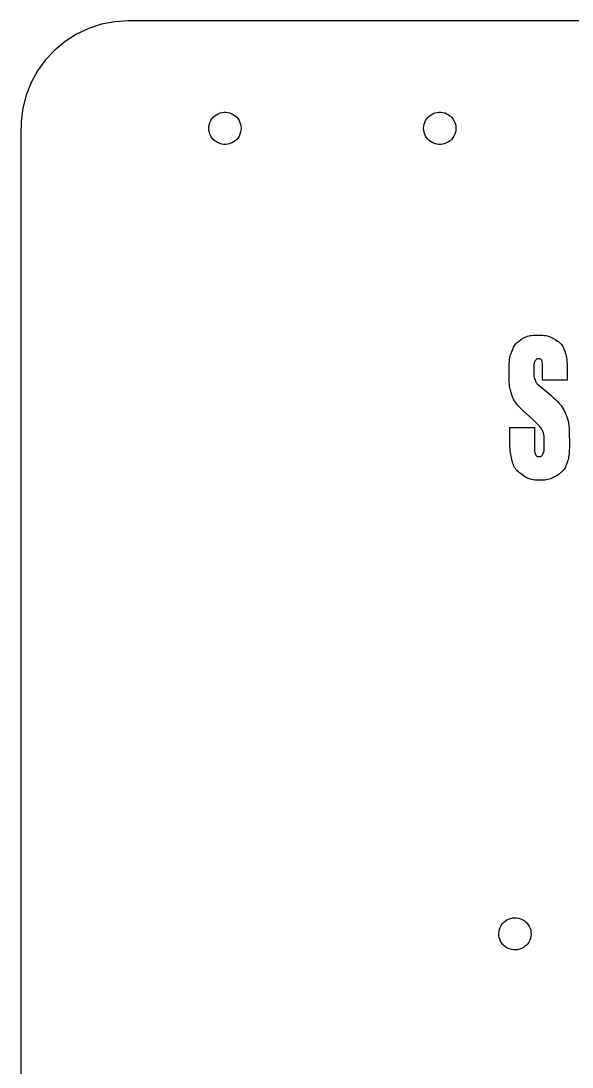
# Model space of a CAD drawing. Header units: metres. Extents: x -400 to 400, y -75 to 435.
# Drawn here: x 10 to 61.3, y 337.6 to 435 of the extents above; entities that cross this region are included whole.
import ezdxf

# ---------------------------------------------------------------- set-up
doc = ezdxf.new("R2010")
doc.units = ezdxf.units.M

msp = doc.modelspace()

# ---------------------------------------------------------------- linework, layer by layer
for p, q in [((17.5131, 434.686), (16.3187, 434.298)), ((18.7467, 434.921), (17.5131, 434.686)), ((20, 435), (18.7467, 434.921)), ((390, 435), (20, 435)), ((15.1824, 433.763), (14.1221, 433.09)), ((16.3187, 434.298), (15.1824, 433.763)), ((14.1221, 433.09), (13.1545, 432.29)), ((13.1545, 432.29), (12.2949, 431.374)), ((12.2949, 431.374), (11.5567, 430.358)), ((11.5567, 430.358), (10.9517, 429.258)), ((10.9517, 429.258), (10.4894, 428.09)), ((10.4894, 428.09), (10.1771, 426.874)), ((10.1771, 426.874), (10.0197, 425.628)), ((27.6053, 425.552), (27.6855, 425.723)), ((27.6855, 425.723), (27.7865, 425.882)), ((27.7865, 425.882), (27.9066, 426.027)), ((27.9066, 426.027), (28.0439, 426.156)), ((28.0439, 426.156), (28.1963, 426.266)), ((28.1963, 426.266), (28.3613, 426.357)), ((28.3613, 426.357), (28.5365, 426.427)), ((28.5365, 426.427), (28.7189, 426.473)), ((28.7189, 426.473), (28.9058, 426.497)), ((28.9058, 426.497), (29.0942, 426.497)), ((29.0942, 426.497), (29.2811, 426.473)), ((29.2811, 426.473), (29.4635, 426.427)), ((29.4635, 426.427), (29.6387, 426.357)), ((29.6387, 426.357), (29.8037, 426.266)), ((29.8037, 426.266), (29.9561, 426.156)), ((29.9561, 426.156), (30.0934, 426.027)), ((30.0934, 426.027), (30.2135, 425.882)), ((30.2135, 425.882), (30.3145, 425.723)), ((30.3145, 425.723), (30.3947, 425.552)), ((47.6053, 425.552), (47.6855, 425.723)), ((47.6855, 425.723), (47.7865, 425.882)), ((47.7865, 425.882), (47.9065, 426.027)), ((47.9065, 426.027), (48.0439, 426.156)), ((48.0439, 426.156), (48.1963, 426.266)), ((48.1963, 426.266), (48.3613, 426.357)), ((48.3613, 426.357), (48.5365, 426.427)), ((48.5365, 426.427), (48.7189, 426.473)), ((48.7189, 426.473), (48.9058, 426.497)), ((48.9058, 426.497), (49.0942, 426.497)), ((49.0942, 426.497), (49.2811, 426.473)), ((49.2811, 426.473), (49.4635, 426.427)), ((49.4635, 426.427), (49.6387, 426.357)), ((49.6387, 426.357), (49.8037, 426.266)), ((49.8037, 426.266), (49.9561, 426.156)), ((49.9561, 426.156), (50.0934, 426.027)), ((50.0934, 426.027), (50.2135, 425.882)), ((50.2135, 425.882), (50.3145, 425.723)), ((50.3145, 425.723), (50.3947, 425.552)), ((10.0197, 425), (10, 425)), ((10, 425), (10, 6)), ((10.0197, 425.628), (10.0197, 425)), ((27.5, 425), (27.5118, 425.188)), ((27.5118, 424.812), (27.5, 425)), ((27.5118, 425.188), (27.5471, 425.373)), ((27.5471, 424.627), (27.5118, 424.812)), ((27.5471, 425.373), (27.6053, 425.552)), ((30.3947, 425.552), (30.4529, 425.373)), ((30.4529, 425.373), (30.4882, 425.188)), ((30.4882, 424.812), (30.4529, 424.627)), ((30.4882, 425.188), (30.5, 425)), ((30.5, 425), (30.4882, 424.812)), ((47.5, 425), (47.5118, 425.188)), ((47.5118, 424.812), (47.5, 425)), ((47.5118, 425.188), (47.5471, 425.373)), ((47.5471, 424.627), (47.5118, 424.812)), ((47.5471, 425.373), (47.6053, 425.552)), ((50.3947, 425.552), (50.4529, 425.373)), ((50.4529, 425.373), (50.4882, 425.188)), ((50.4882, 424.812), (50.4529, 424.627)), ((50.4882, 425.188), (50.5, 425)), ((50.5, 425), (50.4882, 424.812)), ((27.6053, 424.448), (27.5471, 424.627)), ((27.6855, 424.277), (27.6053, 424.448)), ((27.7865, 424.118), (27.6855, 424.277)), ((27.9066, 423.973), (27.7865, 424.118)), ((28.0439, 423.844), (27.9066, 423.973)), ((28.1963, 423.734), (28.0439, 423.844)), ((28.3613, 423.643), (28.1963, 423.734)), ((29.8037, 423.734), (29.6387, 423.643)), ((29.9561, 423.844), (29.8037, 423.734)), ((30.0934, 423.973), (29.9561, 423.844)), ((30.2135, 424.118), (30.0934, 423.973)), ((30.3145, 424.277), (30.2135, 424.118)), ((30.3947, 424.448), (30.3145, 424.277)), ((30.4529, 424.627), (30.3947, 424.448)), ((47.6053, 424.448), (47.5471, 424.627)), ((47.6855, 424.277), (47.6053, 424.448)), ((47.7865, 424.118), (47.6855, 424.277)), ((47.9065, 423.973), (47.7865, 424.118)), ((48.0439, 423.844), (47.9065, 423.973)), ((48.1963, 423.734), (48.0439, 423.844)), ((48.3613, 423.643), (48.1963, 423.734)), ((49.8037, 423.734), (49.6387, 423.643)), ((49.9561, 423.844), (49.8037, 423.734)), ((50.0934, 423.973), (49.9561, 423.844)), ((50.2135, 424.118), (50.0934, 423.973)), ((50.3145, 424.277), (50.2135, 424.118)), ((50.3947, 424.448), (50.3145, 424.277)), ((50.4529, 424.627), (50.3947, 424.448)), ((28.5365, 423.573), (28.3613, 423.643)), ((28.7189, 423.527), (28.5365, 423.573)), ((28.9058, 423.503), (28.7189, 423.527)), ((29.0942, 423.503), (28.9058, 423.503)), ((29.2811, 423.527), (29.0942, 423.503)), ((29.4635, 423.573), (29.2811, 423.527)), ((29.6387, 423.643), (29.4635, 423.573)), ((48.5365, 423.573), (48.3613, 423.643)), ((48.7189, 423.527), (48.5365, 423.573)), ((48.9058, 423.503), (48.7189, 423.527)), ((49.0942, 423.503), (48.9058, 423.503)), ((49.2811, 423.527), (49.0942, 423.503)), ((49.4635, 423.573), (49.2811, 423.527)), ((49.6387, 423.643), (49.4635, 423.573)), ((56.3205, 405.157), (56.4181, 405.227)), ((56.4181, 405.227), (56.622, 405.359)), ((56.622, 405.359), (56.8301, 405.485)), ((56.8301, 405.485), (56.9376, 405.544)), ((56.9376, 405.544), (57.049, 405.596)), ((57.049, 405.596), (57.1655, 405.64)), ((57.1655, 405.64), (57.2874, 405.677)), ((57.2874, 405.677), (57.4148, 405.705)), ((57.4148, 405.705), (57.5473, 405.725)), ((57.5473, 405.725), (57.6852, 405.738)), ((57.6852, 405.738), (57.828, 405.744)), ((57.828, 405.744), (58.1261, 405.747)), ((58.1261, 405.747), (58.4355, 405.744)), ((58.4355, 405.744), (58.5894, 405.737)), ((58.5894, 405.737), (58.7398, 405.723)), ((58.7398, 405.723), (58.8848, 405.701)), ((58.8848, 405.701), (59.0237, 405.67)), ((59.0237, 405.67), (59.1568, 405.63)), ((59.1568, 405.63), (59.284, 405.582)), ((59.284, 405.582), (59.4054, 405.525)), ((59.4054, 405.525), (59.5226, 405.461)), ((59.5226, 405.461), (59.7494, 405.323)), ((59.7494, 405.323), (59.9711, 405.18)), ((55.6349, 404.047), (55.7255, 404.282)), ((55.7255, 404.282), (55.8203, 404.509)), ((55.8203, 404.509), (55.8722, 404.619)), ((55.8722, 404.619), (55.9294, 404.724)), ((55.9294, 404.724), (55.9935, 404.823)), ((55.9935, 404.823), (56.0646, 404.916)), ((56.0646, 404.916), (56.1429, 405.003)), ((56.1429, 405.003), (56.2282, 405.083)), ((56.2282, 405.083), (56.3205, 405.157)), ((59.9711, 405.18), (60.076, 405.105)), ((60.076, 405.105), (60.1738, 405.028)), ((60.1738, 405.028), (60.2624, 404.945)), ((60.2624, 404.945), (60.3416, 404.859)), ((60.3416, 404.859), (60.4114, 404.767)), ((60.4114, 404.767), (60.4716, 404.671)), ((60.4716, 404.671), (60.5228, 404.571)), ((60.5228, 404.571), (60.5668, 404.467)), ((60.5668, 404.467), (60.6429, 404.254)), ((60.6429, 404.254), (60.7144, 404.033)), ((55.478, 403.259), (55.4983, 403.449)), ((55.4983, 403.449), (55.5242, 403.622)), ((55.5242, 403.622), (55.5559, 403.778)), ((55.5559, 403.778), (55.5933, 403.919)), ((55.5933, 403.919), (55.6349, 404.047)), ((57.863, 403.305), (57.8259, 403.22)), ((57.9017, 403.386), (57.863, 403.305)), ((57.9449, 403.457), (57.9017, 403.386)), ((57.9695, 403.485), (57.9449, 403.457)), ((57.9964, 403.509), (57.9695, 403.485)), ((58.0255, 403.527), (57.9964, 403.509)), ((58.0568, 403.54), (58.0255, 403.527)), ((58.1254, 403.552), (58.0568, 403.54)), ((58.1969, 403.553), (58.1254, 403.552)), ((58.2659, 403.552), (58.1969, 403.553)), ((58.3286, 403.543), (58.2659, 403.552)), ((58.382, 403.52), (58.3286, 403.543)), ((58.4259, 403.482), (58.382, 403.52)), ((58.4608, 403.429), (58.4259, 403.482)), ((58.4908, 403.369), (58.4608, 403.429)), ((58.5195, 403.305), (58.4908, 403.369)), ((58.5443, 403.219), (58.5195, 403.305)), ((60.7144, 404.033), (60.7472, 403.911)), ((60.7472, 403.911), (60.7767, 403.774)), ((60.7767, 403.774), (60.8018, 403.62)), ((60.8018, 403.62), (60.8223, 403.447)), ((60.8223, 403.447), (60.8384, 403.255)), ((55.4481, 402.155), (55.45, 402.601)), ((55.45, 402.601), (55.4546, 402.831)), ((55.4546, 402.831), (55.4636, 403.053)), ((55.4636, 403.053), (55.478, 403.259)), ((57.7554, 402.874), (57.7499, 402.716)), ((57.7499, 402.716), (57.75, 402.336)), ((57.75, 402.336), (57.7562, 402.137)), ((57.7697, 403.01), (57.7554, 402.874)), ((57.7934, 403.125), (57.7697, 403.01)), ((57.8259, 403.22), (57.7934, 403.125)), ((58.5626, 403.097), (58.5443, 403.219)), ((58.5736, 402.934), (58.5626, 403.097)), ((58.5784, 402.587), (58.5736, 402.934)), ((58.5784, 401.552), (58.5784, 402.587)), ((60.8384, 403.255), (60.8498, 403.044)), ((60.8498, 403.044), (60.8604, 402.595)), ((60.8604, 402.595), (60.8618, 401.552)), ((55.4495, 401.769), (55.4481, 402.155)), ((55.459, 401.436), (55.4495, 401.769)), ((55.4835, 401.138), (55.459, 401.436)), ((57.7562, 402.137), (57.7723, 401.961)), ((57.7723, 401.961), (57.799, 401.811)), ((57.799, 401.811), (57.8353, 401.686)), ((57.8353, 401.686), (57.8765, 401.575)), ((57.8765, 401.575), (57.9208, 401.464)), ((57.9208, 401.464), (57.9487, 401.407)), ((57.9487, 401.407), (57.9835, 401.348)), ((57.9835, 401.348), (58.0272, 401.286)), ((60.8618, 401.552), (58.5784, 401.552)), ((55.5017, 401.001), (55.4835, 401.138)), ((55.5242, 400.871), (55.5017, 401.001)), ((55.5798, 400.631), (55.5242, 400.871)), ((55.6438, 400.407), (55.5798, 400.631)), ((55.7097, 400.188), (55.6438, 400.407)), ((58.0272, 401.286), (58.0805, 401.222)), ((58.0805, 401.222), (58.2151, 401.084)), ((58.2151, 401.084), (58.399, 400.924)), ((58.399, 400.924), (59.1257, 400.328)), ((55.7799, 399.98), (55.7097, 400.188)), ((55.8579, 399.795), (55.7799, 399.98)), ((55.9444, 399.633), (55.8579, 399.795)), ((56.0387, 399.494), (55.9444, 399.633)), ((56.1372, 399.366), (56.0387, 399.494)), ((56.2408, 399.238), (56.1372, 399.366)), ((59.1257, 400.328), (59.3663, 400.124)), ((59.3663, 400.124), (59.5991, 399.918)), ((59.5991, 399.918), (59.8094, 399.721)), ((59.8094, 399.721), (59.9943, 399.533)), ((59.9943, 399.533), (60.154, 399.355)), ((56.3701, 399.09), (56.2408, 399.238)), ((56.5469, 398.908), (56.3701, 399.09)), ((56.7751, 398.687), (56.5469, 398.908)), ((57.3519, 398.159), (56.7751, 398.687)), ((60.154, 399.355), (60.2883, 399.188)), ((60.2883, 399.188), (60.3983, 399.029)), ((60.3983, 399.029), (60.4894, 398.879)), ((60.4894, 398.879), (60.5679, 398.733)), ((60.5679, 398.733), (60.7107, 398.446)), ((60.7107, 398.446), (60.7792, 398.297)), ((57.6529, 397.886), (57.3519, 398.159)), ((57.9253, 397.634), (57.6529, 397.886)), ((58.1455, 397.418), (57.9253, 397.634)), ((58.3088, 397.242), (58.1455, 397.418)), ((60.7792, 398.297), (60.8432, 398.137)), ((60.8432, 398.137), (60.9005, 397.961)), ((60.9005, 397.961), (60.9494, 397.763)), ((60.9494, 397.763), (60.9893, 397.544)), ((60.9893, 397.544), (61.0204, 397.303)), ((55.524, 396.146), (55.524, 397.157)), ((55.524, 397.157), (57.8076, 397.157)), ((57.8076, 397.157), (57.8083, 395.33)), ((58.4198, 397.101), (58.3088, 397.242)), ((58.5018, 396.981), (58.4198, 397.101)), ((58.5767, 396.858), (58.5018, 396.981)), ((58.611, 396.786), (58.5767, 396.858)), ((58.6417, 396.702), (58.611, 396.786)), ((58.6678, 396.602), (58.6417, 396.702)), ((58.6892, 396.485), (58.6678, 396.602)), ((58.7057, 396.352), (58.6892, 396.485)), ((61.0204, 397.303), (61.0426, 397.04)), ((61.0426, 397.04), (61.0564, 396.757)), ((61.0564, 396.757), (61.0634, 396.463)), ((61.0634, 396.463), (61.0663, 395.886)), ((55.5255, 395.807), (55.524, 396.146)), ((55.536, 395.374), (55.5255, 395.807)), ((58.7177, 396.203), (58.7057, 396.352)), ((58.7287, 395.868), (58.7177, 396.203)), ((58.7303, 395.553), (58.7287, 395.868)), ((58.7295, 395.321), (58.7303, 395.553)), ((61.0663, 395.886), (61.0647, 395.379)), ((55.5473, 395.166), (55.536, 395.374)), ((55.5631, 394.971), (55.5473, 395.166)), ((55.5834, 394.791), (55.5631, 394.971)), ((55.6081, 394.624), (55.5834, 394.791)), ((55.6371, 394.471), (55.6081, 394.624)), ((57.8083, 395.33), (57.813, 395.123)), ((57.813, 395.123), (57.8249, 394.945)), ((57.8249, 394.945), (57.845, 394.811)), ((57.845, 394.811), (57.8724, 394.716)), ((57.8724, 394.716), (57.9039, 394.643)), ((57.9039, 394.643), (57.937, 394.575)), ((57.937, 394.575), (57.9763, 394.516)), ((57.9763, 394.516), (58.0002, 394.492)), ((58.4682, 394.483), (58.4972, 394.507)), ((58.4972, 394.507), (58.5238, 394.538)), ((58.5238, 394.538), (58.5698, 394.613)), ((58.5698, 394.613), (58.6105, 394.699)), ((58.6105, 394.699), (58.6497, 394.789)), ((58.6497, 394.789), (58.6838, 394.89)), ((58.6838, 394.89), (58.7087, 395.01)), ((58.7087, 395.01), (58.7236, 395.151)), ((58.7236, 395.151), (58.7295, 395.321)), ((61.0237, 394.575), (61.0014, 394.412)), ((61.0409, 394.752), (61.0237, 394.575)), ((61.0532, 394.945), (61.0409, 394.752)), ((61.0647, 395.379), (61.0532, 394.945)), ((55.6696, 394.328), (55.6371, 394.471)), ((55.7401, 394.059), (55.6696, 394.328)), ((55.8155, 393.796), (55.7401, 394.059)), ((55.8595, 393.669), (55.8155, 393.796)), ((55.9109, 393.546), (55.8595, 393.669)), ((55.9719, 393.428), (55.9109, 393.546)), ((58.0002, 394.492), (58.0271, 394.473)), ((58.0271, 394.473), (58.0571, 394.457)), ((58.0571, 394.457), (58.0902, 394.447)), ((58.0902, 394.447), (58.1648, 394.436)), ((58.1648, 394.436), (58.2455, 394.435)), ((58.2455, 394.435), (58.3264, 394.437)), ((58.3264, 394.437), (58.4021, 394.45)), ((58.4021, 394.45), (58.4364, 394.463)), ((58.4364, 394.463), (58.4682, 394.483)), ((60.7479, 393.569), (60.7012, 393.463)), ((60.8298, 393.786), (60.7479, 393.569)), ((60.907, 394.01), (60.8298, 393.786)), ((60.9426, 394.132), (60.907, 394.01)), ((60.9743, 394.265), (60.9426, 394.132)), ((61.0014, 394.412), (60.9743, 394.265)), ((56.0432, 393.317), (55.9719, 393.428)), ((56.1244, 393.211), (56.0432, 393.317)), ((56.2156, 393.111), (56.1244, 393.211)), ((56.3164, 393.017), (56.2156, 393.111)), ((56.4248, 392.927), (56.3164, 393.017)), ((56.6541, 392.754), (56.4248, 392.927)), ((56.8888, 392.587), (56.6541, 392.754)), ((57.0099, 392.51), (56.8888, 392.587)), ((59.9158, 392.686), (59.6886, 392.541)), ((60.1387, 392.835), (59.9158, 392.686)), ((60.2442, 392.913), (60.1387, 392.835)), ((60.343, 392.994), (60.2442, 392.913)), ((60.4329, 393.079), (60.343, 392.994)), ((60.5137, 393.168), (60.4329, 393.079)), ((60.5853, 393.262), (60.5137, 393.168)), ((60.6477, 393.361), (60.5853, 393.262)), ((60.7012, 393.463), (60.6477, 393.361)), ((57.1354, 392.441), (57.0099, 392.51)), ((57.2668, 392.382), (57.1354, 392.441)), ((57.4042, 392.334), (57.2668, 392.382)), ((57.5477, 392.297), (57.4042, 392.334)), ((57.6969, 392.27), (57.5477, 392.297)), ((57.8521, 392.253), (57.6969, 392.27)), ((58.0108, 392.245), (57.8521, 392.253)), ((58.3293, 392.241), (58.0108, 392.245)), ((58.636, 392.245), (58.3293, 392.241)), ((58.7834, 392.252), (58.636, 392.245)), ((58.9262, 392.266), (58.7834, 392.252)), ((59.0645, 392.289), (58.9262, 392.266)), ((59.1983, 392.322), (59.0645, 392.289)), ((59.3274, 392.363), (59.1983, 392.322)), ((59.4518, 392.414), (59.3274, 392.363)), ((59.5718, 392.474), (59.4518, 392.414)), ((59.6886, 392.541), (59.5718, 392.474)), ((54.6234, 350.596), (54.7089, 350.764)), ((54.7089, 350.764), (54.8148, 350.919)), ((54.8148, 350.919), (54.9393, 351.061)), ((54.9393, 351.061), (55.0806, 351.185)), ((55.0806, 351.185), (55.2364, 351.291)), ((55.2364, 351.291), (55.4043, 351.377)), ((55.4043, 351.377), (55.5815, 351.44)), ((55.5815, 351.44), (55.7653, 351.482)), ((55.7653, 351.482), (55.9529, 351.499)), ((55.9529, 351.499), (56.1412, 351.493)), ((56.1412, 351.493), (56.3272, 351.464)), ((56.3272, 351.464), (56.5081, 351.411)), ((56.5081, 351.411), (56.681, 351.336)), ((56.681, 351.336), (56.8431, 351.241)), ((56.8431, 351.241), (56.992, 351.125)), ((56.992, 351.125), (57.1252, 350.992)), ((57.1252, 350.992), (57.2406, 350.843)), ((57.2406, 350.843), (57.3365, 350.681)), ((57.3365, 350.681), (57.4113, 350.508)), ((54.5007, 350.047), (54.5185, 350.235)), ((54.5067, 349.859), (54.5007, 350.047)), ((54.5361, 349.673), (54.5067, 349.859)), ((54.5185, 350.235), (54.5596, 350.418)), ((54.5596, 350.418), (54.6234, 350.596)), ((57.4113, 350.508), (57.4639, 350.327)), ((57.4815, 349.765), (57.4404, 349.582)), ((57.4639, 350.327), (57.4933, 350.141)), ((57.4992, 349.953), (57.4815, 349.765)), ((57.4933, 350.141), (57.4992, 349.953)), ((54.5887, 349.492), (54.5361, 349.673)), ((54.6635, 349.319), (54.5887, 349.492)), ((54.7594, 349.157), (54.6635, 349.319)), ((54.8748, 349.008), (54.7594, 349.157)), ((55.008, 348.875), (54.8748, 349.008)), ((55.1569, 348.759), (55.008, 348.875)), ((55.319, 348.663), (55.1569, 348.759)), ((56.9194, 348.815), (56.7635, 348.709)), ((57.0607, 348.939), (56.9194, 348.815)), ((57.1852, 349.081), (57.0607, 348.939)), ((57.2911, 349.236), (57.1852, 349.081)), ((57.3766, 349.404), (57.2911, 349.236)), ((57.4404, 349.582), (57.3766, 349.404)), ((55.4919, 348.589), (55.319, 348.663)), ((55.6728, 348.536), (55.4919, 348.589)), ((55.8588, 348.507), (55.6728, 348.536)), ((56.0471, 348.501), (55.8588, 348.507)), ((56.2346, 348.518), (56.0471, 348.501)), ((56.4185, 348.56), (56.2346, 348.518)), ((56.5957, 348.623), (56.4185, 348.56)), ((56.7635, 348.709), (56.5957, 348.623))]:
    msp.add_line(p, q)

doc.saveas('drawing.dxf')
